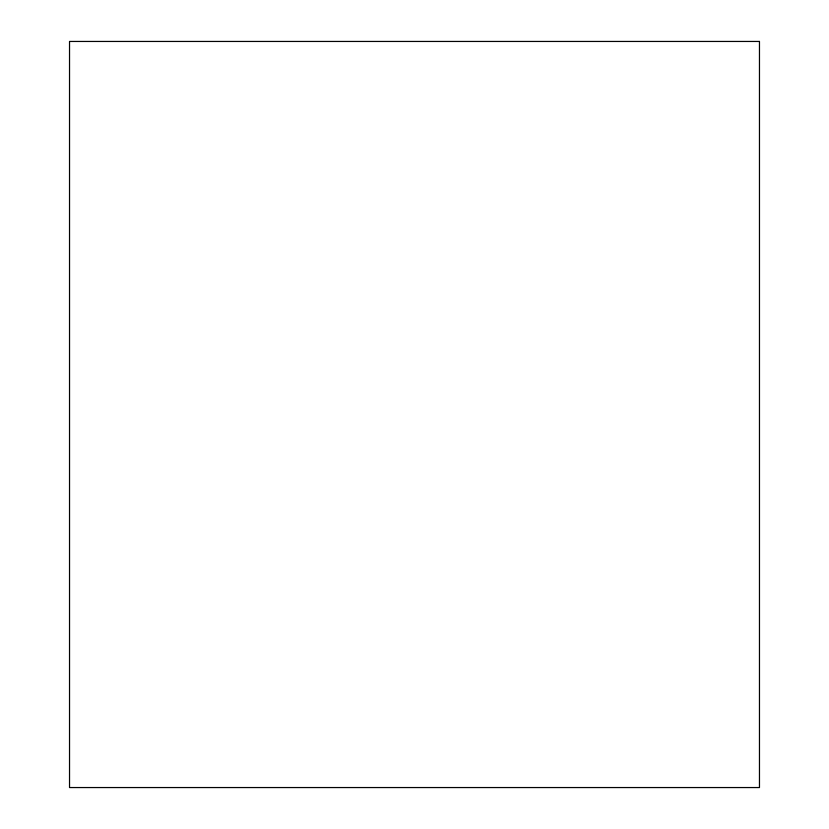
<?xml version="1.0" encoding="UTF-8"?>
<svg xmlns="http://www.w3.org/2000/svg" width="829" height="829" viewBox="0 0 829 829"><rect width="100%" height="100%" fill="white"/><g stroke="black" fill="none" stroke-linecap="round" stroke-linejoin="round"><path stroke-width="1.24" d="M759.468 41.45L69.532 41.45L69.532 787.55L759.468 787.55L759.468 41.45"/></g></svg>
